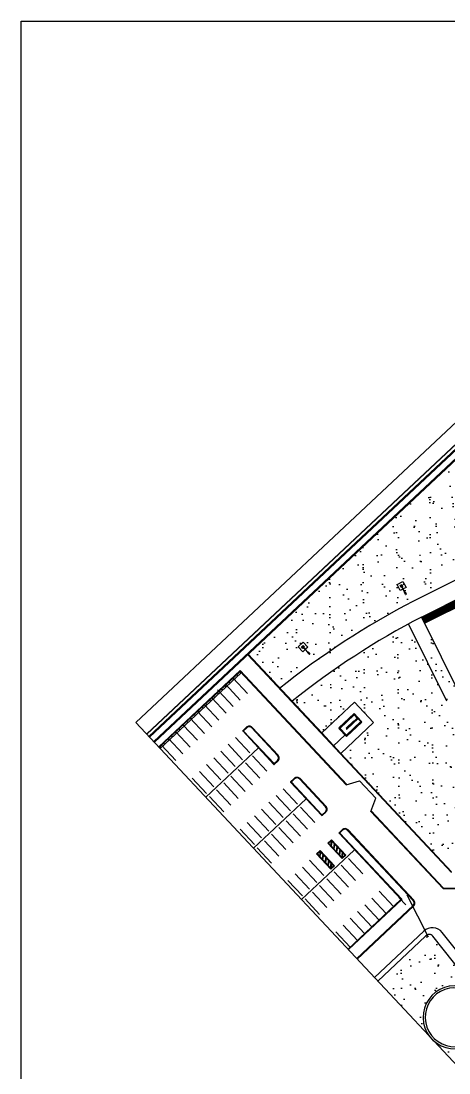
# Model space of a CAD drawing. Header units: metres. Extents: x 399 to 2240, y -1398 to 399.
# Drawn here: x 1796.3 to 1898.3, y -1249.5 to -999.3 of the extents above; entities that cross this region are included whole.
import ezdxf

# ---------------------------------------------------------------- set-up
doc = ezdxf.new("R2010")
doc.units = ezdxf.units.M
doc.header["$MEASUREMENT"] = 0
doc.layers.add('ARQUITETURA', color=253, linetype='CONTINUOUS')
doc.layers.add('TEXTO', color=1, linetype='CONTINUOUS')
pattern_1 = [(350.62296, (1466.5355, -762.2295), (4.08992, 4.08927), [0, -4.56, 0, -5.1, 0, -4.875]), (320.623, (1466.5355, -762.2295), (9.808834, 1.91215), [0, -2.46, 0, -4.11, 0, -1.575]), (280.623, (1464.013, -759.536), (6.39856, -6.807323), [0, -1.5, 0, -5.4, 0, -7.05]), (270.623, (1464.013, -759.536), (8.08648, -4.78256), [0, -0.75, 0, -3.54, 0, -4.05])]

msp = doc.modelspace()

# ---------------------------------------------------------------- hatches: boundary and pattern name
at = {"layer": 'ARQUITETURA'}
h = msp.add_hatch(dxfattribs=at)
h.set_pattern_fill('AR-SAND', color=116, scale=3, angle=-46.87704, style=0)
h.set_pattern_definition(pattern_1)
edge = h.paths.add_edge_path()
edge.add_line((1964.48639, -1113.34952), (1964.4572, -1112.47))
edge.add_line((1964.4572, -1112.47), (1929.85537, -1075.53922))
edge.add_line((1929.85537, -1075.53922), (1850.31385, -1150.0324))
edge.add_line((1850.31385, -1150.0324), (1856.26024, -1156.15026))
edge.add_arc((1978.16772, -1308.60414), 195.20148, 117.4826927, 128.6470587, ccw=False)
edge.add_line((1888.08601, -1135.43109), (1901.08082, -1128.96477))
edge.add_arc((1969.72385, -1271.15263), 157.89, 110.4172778, 115.7695289, ccw=False)
edge.add_arc((1969.72385, -1271.15263), 157.89, 91.9009384, 110.4172778, ccw=False)
h = msp.add_hatch(dxfattribs=at)
h.set_pattern_fill('AR-SAND', color=116, scale=3, angle=-46.87704, style=0)
h.set_pattern_definition(pattern_1)
edge = h.paths.add_edge_path()
edge.add_line((1964.9815, -1115.23628), (1961.4418, -1111.45671))
edge.add_line((1961.4418, -1111.45671), (1956.86357, -1112.2944))
edge.add_line((1956.86357, -1112.2944), (1953.40349, -1113.80485))
edge.add_line((1953.40349, -1113.80485), (1942.38007, -1115.2528))
edge.add_line((1942.38007, -1115.2528), (1915.95024, -1120.22038))
edge.add_line((1915.95024, -1120.22038), (1876.68846, -1141.43983))
edge.add_line((1876.68846, -1141.43983), (1856.60724, -1156.53268))
edge.add_line((1856.60724, -1156.53268), (1857.97366, -1157.99187))
edge.add_line((1857.97366, -1157.99187), (1883.40755, -1140.75054))
edge.add_line((1883.40755, -1140.75054), (1899.66825, -1132.03302))
edge.add_line((1899.66825, -1132.03302), (1916.65512, -1123.72588))
edge.add_line((1916.65512, -1123.72588), (1917.04313, -1124.75555))
edge.add_line((1917.04313, -1124.75555), (1937.18344, -1118.86466))
edge.add_line((1937.18344, -1118.86466), (1937.57678, -1121.12307))
edge.add_line((1937.57678, -1121.12307), (1953.13689, -1118.48642))
edge.add_line((1953.13689, -1118.48642), (1968.47298, -1117.44775))
edge.add_line((1968.47298, -1117.44775), (1953.99205, -1101.30775))
edge.add_line((1953.99205, -1101.30775), (1953.92257, -1103.42794))
edge.add_line((1953.92257, -1103.42794), (1964.85963, -1115.10615))
h = msp.add_hatch(dxfattribs=at)
h.set_pattern_fill('AR-SAND', color=116, scale=3, angle=-46.87704, style=0)
h.set_pattern_definition(pattern_1)
h.paths.add_polyline_path([(1891.75015, -1141.19289), (1888.65958, -1142.83839), (1888.58787, -1142.70664), (1881.6555, -1146.6697), (1877.84914, -1149.01359), (1869.56493, -1154.55731), (1860.87281, -1161.08749), (1867.93987, -1168.63349), (1875.75723, -1161.31228), (1880.30293, -1166.16599), (1872.48561, -1173.48724), (1898.84905, -1201.63721), (1903.51736, -1197.27793), (1907.791, -1193.57384), (1912.18555, -1190.25169), (1918.10271, -1186.32961), (1925.75543, -1182.07497), (1930.98863, -1179.63684), (1936.11326, -1177.58705), (1941.15405, -1175.87617), (1944.01433, -1175.03386), (1940.63112, -1161.34281), (1937.35274, -1148.12943), (1930.37609, -1149.86042), (1929.52982, -1147.31456), (1924.43648, -1149.12381), (1920.72343, -1150.59302), (1915.46002, -1152.90288), (1911.17207, -1154.98465), (1907.91193, -1156.60693), (1902.79234, -1159.15447), (1901.10563, -1159.99379)])
h = msp.add_hatch(dxfattribs=at)
h.set_pattern_fill('AR-SAND', color=116, scale=3, angle=-46.87704, style=0)
h.set_pattern_definition(pattern_1)
edge = h.paths.add_edge_path()
edge.add_line((1894.70644, -1241.96956), (1918.34503, -1267.20573))
edge.add_line((1918.34503, -1267.20573), (1922.82163, -1253.47732))
edge.add_arc((1921.8709, -1253.1673), 1, -18.0602856, 38.4581549)
edge.add_line((1922.65396, -1252.54536), (1915.60522, -1243.67057))
edge.add_line((1915.60522, -1243.67057), (1906.38995, -1239.41478))
edge.add_arc((1899.58118, -1236.26983), 7.5, -130.5389714, -24.7920224, ccw=False)
edge = h.paths.add_edge_path()
edge.add_line((1881.29098, -1227.64745), (1893.57527, -1240.76195))
edge.add_arc((1899.58118, -1236.26983), 7.5, 45.6590055, 216.7946331, ccw=False)
edge.add_line((1904.82313, -1230.90589), (1905.2179, -1230.59234))
edge.add_line((1905.2179, -1230.59234), (1894.42712, -1217.00611))
edge.add_arc((1893.5266, -1217.72135), 1.15, 38.4581549, 128.1120068)
edge.add_line((1892.81682, -1216.81652), (1881.29098, -1227.64745))

# ---------------------------------------------------------------- linework, layer by layer
for p, q in [((1823.65752, -1166.11892), (1971.88344, -1027.27645)), ((1826.27578, -1168.91413), (1963.40888, -1040.48414)), ((1826.24164, -1168.87768), (1956.62829, -1046.7662)), ((1826.7885, -1169.4615), (1957.15597, -1047.36821)), ((1826.92522, -1169.60747), (1957.14671, -1047.6509)), ((1827.95067, -1170.70221), (1958.17206, -1048.74573)), ((1828.08739, -1170.84818), (1958.45475, -1048.755)), ((1879.19472, -1120.65588), (1878.28236, -1121.51034)), ((1902.79424, -1130.80638), (1889.79943, -1137.27271)), ((1885.87133, -1133.34727), (1887.28755, -1132.60274)), ((1886.61586, -1134.76349), (1885.87133, -1133.34727)), ((1886.61418, -1133.57834), (1887.05675, -1133.34567)), ((1887.28942, -1133.78824), (1887.05675, -1133.34567)), ((1887.28755, -1132.60274), (1888.03208, -1134.01896)), ((1886.84685, -1134.02091), (1886.61418, -1133.57834)), ((1887.2952, -1134.40635), (1886.61586, -1134.76349)), ((1886.76273, -1133.62452), (1887.01057, -1133.49422)), ((1886.89303, -1133.87235), (1886.76273, -1133.62452)), ((1886.81338, -1133.64026), (1886.8001, -1133.64724)), ((1886.81338, -1133.64026), (1886.8064, -1133.62698)), ((1886.81338, -1133.64026), (1886.82665, -1133.63328)), ((1886.82036, -1133.65354), (1886.81338, -1133.64026)), ((1886.82662, -1133.74605), (1886.87091, -1133.72276)), ((1886.82895, -1133.75047), (1886.87324, -1133.72719)), ((1887.28942, -1133.78824), (1886.84685, -1134.02091)), ((1886.88444, -1133.56053), (1886.90763, -1133.60464)), ((1886.88887, -1133.55821), (1886.91206, -1133.60232)), ((1886.98818, -1133.82233), (1886.89303, -1133.87235)), ((1886.92205, -1133.81473), (1886.89549, -1133.82869)), ((1886.90179, -1133.80843), (1886.91575, -1133.83499)), ((1886.97614, -1133.67049), (1886.92303, -1133.69841)), ((1887.71177, -1135.19872), (1886.92303, -1133.69841)), ((1886.9901, -1133.69705), (1886.93699, -1133.72497)), ((1886.94833, -1133.68206), (1886.95276, -1133.67974)), ((1886.94833, -1133.68206), (1886.95066, -1133.68649)), ((1886.94833, -1133.68206), (1886.95508, -1133.68416)), ((1886.95276, -1133.67974), (1886.95066, -1133.68649)), ((1886.95066, -1133.68649), (1886.95508, -1133.68416)), ((1886.95276, -1133.67974), (1886.95508, -1133.68416)), ((1887.76487, -1135.1708), (1886.97614, -1133.67049)), ((1886.98155, -1133.55185), (1886.99483, -1133.54487)), ((1886.98785, -1133.53159), (1887.00181, -1133.55814)), ((1886.99483, -1133.54487), (1887.00811, -1133.53789)), ((1887.01057, -1133.49422), (1887.14086, -1133.74206)), ((1887.03017, -1133.63904), (1887.07446, -1133.61575)), ((1887.0325, -1133.64346), (1887.07679, -1133.62018)), ((1887.14086, -1133.74206), (1887.04129, -1133.79441)), ((1887.1035, -1133.71934), (1887.07695, -1133.7333)), ((1887.08324, -1133.71304), (1887.0972, -1133.7396)), ((1888.03208, -1134.01896), (1887.34831, -1134.37843)), ((1887.72959, -1135.4153), (1887.65911, -1135.249)), ((1887.66751, -1135.22199), (1887.80913, -1135.14753)), ((1887.93318, -1135.30828), (1887.72959, -1135.4153)), ((1887.89514, -1135.70038), (1887.72959, -1135.4153)), ((1887.83614, -1135.15593), (1887.93318, -1135.30828)), ((1887.93318, -1135.30828), (1888.07416, -1135.60627)), ((1888.03907, -1135.71129), (1888.00155, -1135.73102)), ((1891.68331, -1141.05858), (1902.87434, -1135.48983)), ((1891.89338, -1141.12159), (1902.94117, -1135.62412)), ((1891.97729, -1141.29022), (1903.05641, -1135.77716)), ((1892.06083, -1141.45808), (1903.13994, -1135.94502)), ((1892.14436, -1141.62595), (1903.22347, -1136.11289)), ((1892.22789, -1141.79381), (1903.307, -1136.28075)), ((1892.31142, -1141.96168), (1903.39053, -1136.44862)), ((1892.39495, -1142.12954), (1903.47407, -1136.61648)), ((1892.41839, -1142.53579), (1903.60941, -1136.96705)), ((1892.47848, -1142.29741), (1903.5576, -1136.78435)), ((1892.49035, -1142.32127), (1903.53813, -1136.8238)), ((1897.74939, -1161.1054), (1888.59271, -1142.704)), ((1891.68331, -1141.05858), (1901.10563, -1159.99379)), ((1891.75014, -1141.19287), (1891.75137, -1141.19226)), ((1892.49035, -1142.32127), (1891.89338, -1141.12159)), ((1862.34875, -1148.13909), (1863.51657, -1147.04539)), ((1863.44245, -1149.30691), (1862.34875, -1148.13909)), ((1863.12628, -1148.16472), (1863.49123, -1147.82293)), ((1863.46807, -1148.52966), (1863.12628, -1148.16472)), ((1863.28176, -1148.16981), (1863.48613, -1147.97841)), ((1863.47316, -1148.37418), (1863.28176, -1148.16981)), ((1863.34572, -1148.16129), (1863.32382, -1148.1818)), ((1863.34502, -1148.1825), (1863.32452, -1148.1606)), ((1863.37562, -1148.27003), (1863.41214, -1148.23582)), ((1863.37904, -1148.27367), (1863.41556, -1148.23947)), ((1863.38212, -1148.07582), (1863.41619, -1148.1122)), ((1863.38577, -1148.0724), (1863.41984, -1148.10878)), ((1863.49972, -1148.1575), (1863.45593, -1148.19851)), ((1864.61457, -1149.43567), (1863.45593, -1148.19851)), ((1863.48585, -1148.31092), (1863.46395, -1148.33143)), ((1863.46465, -1148.31023), (1863.48515, -1148.33212)), ((1863.83301, -1148.18788), (1863.46807, -1148.52966)), ((1863.55163, -1148.3007), (1863.47316, -1148.37418)), ((1863.47345, -1148.04167), (1863.49534, -1148.02116)), ((1863.47414, -1148.02047), (1863.49465, -1148.04237)), ((1863.47598, -1148.17604), (1863.47963, -1148.17262)), ((1863.47598, -1148.17604), (1863.4794, -1148.17968)), ((1863.47598, -1148.17604), (1863.48305, -1148.17627)), ((1863.52023, -1148.1794), (1863.47643, -1148.22041)), ((1863.47963, -1148.17262), (1863.4794, -1148.17968)), ((1863.4794, -1148.17968), (1863.48305, -1148.17627)), ((1863.47963, -1148.17262), (1863.48305, -1148.17627)), ((1863.48613, -1147.97841), (1863.67753, -1148.18278)), ((1863.83301, -1148.18788), (1863.49123, -1147.82293)), ((1864.65837, -1149.39466), (1863.49972, -1148.1575)), ((1863.51657, -1147.04539), (1864.61028, -1148.21321)), ((1863.54347, -1148.11283), (1863.57999, -1148.07863)), ((1863.54689, -1148.11648), (1863.58341, -1148.08228)), ((1863.67753, -1148.18278), (1863.59542, -1148.25968)), ((1863.63548, -1148.17079), (1863.61358, -1148.1913)), ((1863.61427, -1148.1701), (1863.62453, -1148.18104)), ((1863.62453, -1148.18104), (1863.63478, -1148.19199)), ((1864.61028, -1148.21321), (1864.04644, -1148.74126)), ((1898.84203, -1201.8493), (1850.31385, -1150.0324)), ((1867.93987, -1168.63349), (1850.42333, -1149.92986)), ((1864.00264, -1148.78228), (1863.44245, -1149.30691)), ((1864.68924, -1149.63975), (1864.57715, -1149.49812)), ((1864.57808, -1149.46985), (1864.69486, -1149.36048)), ((1864.85712, -1149.48253), (1864.68924, -1149.63975)), ((1864.92452, -1149.87067), (1864.68924, -1149.63975)), ((1864.72313, -1149.36141), (1864.85712, -1149.48253)), ((1864.85712, -1149.48253), (1865.07213, -1149.73242)), ((1865.06618, -1149.84299), (1865.03524, -1149.87197)), ((1829.10665, -1171.93632), (1848.49596, -1153.77761)), ((1829.20919, -1172.04579), (1848.48898, -1153.98966)), ((1829.20919, -1172.04579), (1848.47936, -1153.99867)), ((1848.48619, -1154.00597), (1829.21606, -1172.05312)), ((1829.48958, -1172.34513), (1848.75976, -1154.298)), ((1847.01522, -1155.93152), (1846.74183, -1155.63961)), ((1847.02252, -1155.92469), (1846.74913, -1155.63277)), ((1850.22434, -1159.2194), (1846.80421, -1155.56749)), ((1847.92758, -1155.07707), (1847.65419, -1154.78515)), ((1847.93488, -1155.07023), (1847.66149, -1154.77831)), ((1873.7214, -1180.95125), (1848.47936, -1153.99867)), ((1848.75976, -1154.298), (1848.48619, -1154.00597)), ((1873.73102, -1180.94224), (1848.48898, -1153.98966)), ((1873.89662, -1180.89955), (1848.49596, -1153.77761)), ((1843.09466, -1158.36351), (1843.8814, -1159.20228)), ((1844.27819, -1158.49495), (1844.0048, -1158.20303)), ((1844.28548, -1158.48812), (1844.0121, -1158.1962)), ((1845.19055, -1157.6405), (1844.91716, -1157.34858)), ((1845.19785, -1157.63366), (1844.92446, -1157.34174)), ((1848.53891, -1160.79786), (1845.11878, -1157.14596)), ((1848.53923, -1160.79757), (1845.11909, -1157.14566)), ((1846.10291, -1156.78604), (1845.82952, -1156.49412)), ((1846.11021, -1156.7792), (1845.83682, -1156.48728)), ((1841.5411, -1161.05833), (1841.26772, -1160.76641)), ((1841.5484, -1161.05149), (1841.27501, -1160.75957)), ((1845.16868, -1163.9542), (1841.74854, -1160.3023)), ((1842.45346, -1160.20387), (1842.18008, -1159.91195)), ((1842.46076, -1160.19703), (1842.18737, -1159.90511)), ((1843.36583, -1159.34941), (1843.09244, -1159.05749)), ((1843.37312, -1159.34258), (1843.09974, -1159.05066)), ((1846.8538, -1162.37603), (1843.43366, -1158.72413)), ((1841.73819, -1167.16698), (1838.31804, -1163.51507)), ((1838.80402, -1163.6217), (1838.53063, -1163.32978)), ((1838.81132, -1163.61486), (1838.53793, -1163.32295)), ((1839.71638, -1162.76724), (1839.44299, -1162.47532)), ((1839.72368, -1162.76041), (1839.45029, -1162.46849)), ((1843.45343, -1165.5606), (1840.03328, -1161.90869)), ((1840.62874, -1161.91278), (1840.35536, -1161.62087)), ((1840.63604, -1161.90595), (1840.36265, -1161.61403)), ((1867.93987, -1168.63349), (1875.75722, -1161.31226)), ((1875.75722, -1161.31226), (1880.30292, -1166.16601)), ((1836.06694, -1166.18507), (1835.79355, -1165.89316)), ((1836.07424, -1166.17824), (1835.80085, -1165.88632)), ((1840.02297, -1168.77335), (1836.60282, -1165.12143)), ((1836.97925, -1165.33056), (1836.70586, -1165.03864)), ((1836.98655, -1165.32373), (1836.71316, -1165.03181)), ((1837.89166, -1164.47616), (1837.61827, -1164.18424)), ((1837.89896, -1164.46932), (1837.62557, -1164.1774)), ((1871.98053, -1167.41093), (1875.62997, -1163.9931)), ((1875.66457, -1164.13917), (1872.01513, -1167.55701)), ((1872.19255, -1167.41788), (1875.62302, -1164.20512)), ((1875.65762, -1164.35119), (1872.22715, -1167.56395)), ((1873.74735, -1167.46884), (1875.57207, -1165.75992)), ((1876.40955, -1165.15407), (1873.78195, -1167.61491)), ((1873.79198, -1169.34514), (1877.44142, -1165.92731)), ((1873.79893, -1169.13312), (1877.22941, -1165.92036)), ((1877.37349, -1165.9639), (1873.83353, -1169.27919)), ((1873.84988, -1167.57832), (1875.67461, -1165.8694)), ((1876.62157, -1165.16102), (1873.88448, -1167.72439)), ((1875.67461, -1165.8694), (1875.57207, -1165.75992)), ((1875.70921, -1166.01548), (1875.60667, -1165.90599)), ((1875.62302, -1164.20512), (1877.22941, -1165.92036)), ((1875.62997, -1163.9931), (1877.44142, -1165.92731)), ((1876.40955, -1165.15407), (1875.65762, -1164.35119)), ((1876.62157, -1165.16102), (1875.66457, -1164.13917)), ((1877.47602, -1166.07338), (1877.37349, -1165.9639)), ((2020.7405, -1376.52144), (1823.65752, -1166.11892)), ((1833.32986, -1168.74845), (1833.05647, -1168.45653)), ((1833.33716, -1168.74161), (1833.06377, -1168.44969)), ((1836.59249, -1171.98611), (1833.17234, -1168.33419)), ((1834.24222, -1167.89399), (1833.96883, -1167.60207)), ((1834.24952, -1167.88715), (1833.97613, -1167.59524)), ((1835.15458, -1167.03953), (1834.88119, -1166.74761)), ((1838.30773, -1170.37973), (1834.88758, -1166.72781)), ((1835.16188, -1167.0327), (1834.88849, -1166.74078)), ((1849.11117, -1168.16389), (1856.56204, -1176.11967)), ((1849.97836, -1167.28323), (1849.11348, -1168.09321)), ((1849.32319, -1168.17083), (1856.56899, -1175.90765)), ((1850.08089, -1167.39271), (1849.3255, -1168.10016)), ((1857.43442, -1174.00108), (1851.28233, -1167.43208)), ((1857.54391, -1173.89854), (1851.39181, -1167.32955)), ((1873.79198, -1169.34514), (1871.98053, -1167.41093)), ((1872.01513, -1167.55701), (1873.82658, -1169.49121)), ((1873.79893, -1169.13312), (1872.19255, -1167.41788)), ((1872.22715, -1167.56395), (1873.83353, -1169.27919)), ((1880.30292, -1166.16601), (1872.48559, -1173.48725)), ((1873.84988, -1167.57832), (1873.74735, -1167.46884)), ((1873.78195, -1167.61491), (1873.88448, -1167.72439)), ((1877.47602, -1166.07338), (1873.82658, -1169.49121)), ((1830.59278, -1171.31182), (1830.31939, -1171.0199)), ((1830.60008, -1171.30499), (1830.32669, -1171.01307)), ((1831.50514, -1170.45736), (1831.23175, -1170.16544)), ((1831.51244, -1170.45053), (1831.23905, -1170.15861)), ((1834.87725, -1173.59249), (1831.45709, -1169.94056)), ((1832.4175, -1169.60291), (1832.14411, -1169.31099)), ((1832.4248, -1169.59607), (1832.15141, -1169.30415)), ((1850.77958, -1173.38321), (1847.36175, -1169.73377)), ((1867.93987, -1168.63349), (1872.48561, -1173.48724)), ((1873.53564, -1169.07143), (1870.66358, -1171.76122)), ((1829.68042, -1172.16628), (1829.40703, -1171.87436)), ((1829.68772, -1172.15944), (1829.41433, -1171.86752)), ((1833.16202, -1175.19887), (1829.74185, -1171.54694)), ((1852.83657, -1172.14174), (1840.29827, -1183.88431)), ((1843.93129, -1172.94652), (1847.34912, -1176.59596)), ((1845.64651, -1171.34015), (1849.06435, -1174.98959)), ((1872.48559, -1173.48725), (1898.84903, -1201.63722)), ((1842.21605, -1174.5529), (1845.63388, -1178.20234)), ((1849.74791, -1175.71948), (1853.16574, -1179.36892)), ((1851.46315, -1174.1131), (1854.88098, -1177.76254)), ((1856.63271, -1176.12198), (1857.49759, -1175.312)), ((1856.63966, -1175.90996), (1857.39505, -1175.20251)), ((1842.20341, -1181.4151), (1838.78558, -1177.76566)), ((1840.50082, -1176.15928), (1843.91865, -1179.80872)), ((1848.03269, -1177.32585), (1851.45052, -1180.97529)), ((1840.48817, -1183.02148), (1837.07034, -1179.37204)), ((1844.60221, -1180.53861), (1848.02004, -1184.18805)), ((1846.31745, -1178.93223), (1849.73528, -1182.58167)), ((1860.51596, -1180.34153), (1867.96683, -1188.29731)), ((1861.38315, -1179.46087), (1860.51828, -1180.27085)), ((1860.72798, -1180.34848), (1867.97378, -1188.08529)), ((1861.48569, -1179.57035), (1860.73029, -1180.2778)), ((1868.83922, -1186.17872), (1862.68712, -1179.60973)), ((1868.9487, -1186.07618), (1862.79661, -1179.50719)), ((1873.72169, -1180.95155), (1876.9363, -1179.99606)), ((1880.82853, -1184.1328), (1876.95123, -1179.99274)), ((1842.88698, -1182.14499), (1846.30481, -1185.79443)), ((1857.0513, -1183.51779), (1860.46914, -1187.16723)), ((1858.76654, -1181.91141), (1862.18437, -1185.56085)), ((1841.17174, -1183.75137), (1844.58957, -1187.40082)), ((1851.70413, -1196.06101), (1864.2414, -1184.31942)), ((1855.33608, -1185.12416), (1858.75391, -1188.7736)), ((1879.66953, -1187.28399), (1880.83385, -1184.13846)), ((1879.66995, -1187.28363), (1880.83386, -1184.13848)), ((1851.90561, -1188.33692), (1855.32344, -1191.98636)), ((1853.62084, -1186.73054), (1857.03867, -1190.37998)), ((1861.1527, -1187.89712), (1864.57053, -1191.54656)), ((1862.86794, -1186.29074), (1866.28577, -1189.94018)), ((1868.0375, -1188.29962), (1868.90238, -1187.48964)), ((1868.04445, -1188.08761), (1868.79984, -1187.38016)), ((1896.85105, -1205.64808), (1879.66016, -1187.29244)), ((1896.86066, -1205.63907), (1879.66977, -1187.28343)), ((1896.90226, -1205.48327), (1879.72308, -1187.14012)), ((1850.19037, -1189.9433), (1853.6082, -1193.59274)), ((1859.43748, -1189.50349), (1862.85531, -1193.15293)), ((1848.47513, -1191.54968), (1851.89296, -1195.19912)), ((1856.007, -1192.71625), (1859.42483, -1196.36569)), ((1857.72224, -1191.10987), (1861.14007, -1194.75931)), ((1872.05194, -1192.43981), (1886.80454, -1208.19212)), ((1872.80964, -1191.66168), (1872.05425, -1192.36913)), ((1872.26395, -1192.44675), (1887.01655, -1208.19906)), ((1872.91218, -1191.77117), (1872.26627, -1192.37608)), ((1889.74794, -1208.50433), (1874.11362, -1191.81054)), ((1889.85742, -1208.40179), (1874.2231, -1191.708)), ((1852.57653, -1195.92901), (1855.99436, -1199.57845)), ((1854.29177, -1194.32263), (1857.7096, -1197.97207)), ((1869.38624, -1194.86075), (1870.22553, -1194.07456)), ((1872.80446, -1198.50983), (1869.38624, -1194.86075)), ((1869.55521, -1194.86559), (1870.22023, -1194.24265)), ((1870.04352, -1195.38689), (1869.55521, -1194.86559)), ((1870.22023, -1194.24265), (1870.04352, -1195.38689)), ((1870.32423, -1194.35545), (1870.14776, -1195.49817)), ((1870.70908, -1196.0974), (1870.14776, -1195.49817)), ((1873.64333, -1197.72319), (1870.22553, -1194.07456)), ((1870.88555, -1194.95468), (1870.32423, -1194.35545)), ((1870.88555, -1194.95468), (1870.70908, -1196.0974)), ((1870.98979, -1195.06596), (1870.81332, -1196.20868)), ((1871.55111, -1195.66519), (1870.98979, -1195.06596)), ((1871.55111, -1195.66519), (1871.37465, -1196.80791)), ((1871.65535, -1195.77647), (1871.47888, -1196.91919)), ((1872.21667, -1196.3757), (1871.65535, -1195.77647)), ((1875.66895, -1196.51951), (1863.13179, -1208.261)), ((1866.72215, -1197.35577), (1867.56144, -1196.56958)), ((1870.14105, -1201.00556), (1866.72215, -1197.35577)), ((1866.89112, -1197.36061), (1867.55614, -1196.73767)), ((1867.37944, -1197.88191), (1866.89112, -1197.36061)), ((1867.55614, -1196.73767), (1867.37944, -1197.88191)), ((1867.66014, -1196.85047), (1867.48367, -1197.99319)), ((1868.045, -1198.59242), (1867.48367, -1197.99319)), ((1870.97966, -1200.21866), (1867.56144, -1196.56958)), ((1868.22146, -1197.4497), (1867.66014, -1196.85047)), ((1868.22146, -1197.4497), (1868.045, -1198.59242)), ((1868.3257, -1197.56098), (1868.14923, -1198.7037)), ((1868.88702, -1198.16021), (1868.3257, -1197.56098)), ((1868.88702, -1198.16021), (1868.71056, -1199.30293)), ((1868.99126, -1198.27149), (1868.81479, -1199.41421)), ((1869.55258, -1198.87072), (1868.99126, -1198.27149)), ((1871.37465, -1196.80791), (1870.81332, -1196.20868)), ((1872.04021, -1197.51842), (1871.47888, -1196.91919)), ((1872.21667, -1196.3757), (1872.04021, -1197.51842)), ((1872.32091, -1196.48698), (1872.14444, -1197.6297)), ((1872.70577, -1198.22893), (1872.14444, -1197.6297)), ((1872.88223, -1197.08621), (1872.32091, -1196.48698)), ((1872.70577, -1198.22893), (1872.88223, -1197.08621)), ((1872.80446, -1198.50983), (1873.64333, -1197.72319)), ((1872.81, -1198.34021), (1872.98647, -1197.19749)), ((1873.47414, -1197.71809), (1872.81, -1198.34021)), ((1873.47414, -1197.71809), (1872.98647, -1197.19749)), ((1874.29443, -1198.49155), (1877.71226, -1202.141)), ((1863.3321, -1200.53773), (1866.74993, -1204.18718)), ((1865.04734, -1198.93135), (1868.46517, -1202.58079)), ((1868.71056, -1199.30293), (1868.14923, -1198.7037)), ((1869.37612, -1200.01344), (1868.81479, -1199.41421)), ((1869.55258, -1198.87072), (1869.37612, -1200.01344)), ((1869.65682, -1198.982), (1869.48036, -1200.12472)), ((1870.04168, -1200.72395), (1869.48036, -1200.12472)), ((1870.21814, -1199.58123), (1869.65682, -1198.982)), ((1870.04168, -1200.72395), (1870.21814, -1199.58123)), ((1870.14021, -1201.00467), (1870.97966, -1200.21866)), ((1870.14592, -1200.83523), (1870.32238, -1199.69251)), ((1870.81005, -1200.21311), (1870.14592, -1200.83523)), ((1870.81005, -1200.21311), (1870.32238, -1199.69251)), ((1872.57919, -1200.09794), (1875.99703, -1203.74738)), ((1861.61686, -1202.14411), (1865.03469, -1205.79356)), ((1869.14873, -1203.31068), (1872.56657, -1206.96013)), ((1870.86397, -1201.7043), (1874.2818, -1205.35374)), ((1859.90162, -1203.7505), (1863.31945, -1207.39994)), ((1867.4335, -1204.91706), (1870.85133, -1208.56651)), ((1896.85105, -1205.64808), (1900.99581, -1205.69738)), ((1896.93712, -1205.49906), (1901.0409, -1205.54791)), ((1864.00302, -1208.12983), (1867.42085, -1211.77927)), ((1865.71826, -1206.52344), (1869.13609, -1210.17289)), ((1886.80223, -1208.26279), (1874.19527, -1220.07218)), ((1886.73792, -1208.32303), (1874.19527, -1220.07218)), ((1887.01424, -1208.26973), (1874.29781, -1220.18166)), ((1879.88513, -1207.89896), (1883.29911, -1211.54429)), ((1881.60037, -1206.29258), (1885.01418, -1209.93773)), ((1886.37712, -1207.82598), (1887.95059, -1209.50353)), ((1888.22599, -1207.13697), (1893.31143, -1217.10395)), ((1876.2839, -1222.30197), (1889.70857, -1209.70577)), ((1876.38609, -1222.41106), (1889.82502, -1209.80053)), ((1878.16991, -1209.50533), (1881.58406, -1213.15084)), ((1874.73943, -1212.71809), (1878.15376, -1216.36379)), ((1876.45467, -1211.11171), (1879.86899, -1214.75741)), ((1871.30896, -1215.93085), (1874.72384, -1219.57714)), ((1873.02419, -1214.32447), (1876.4389, -1217.97058)), ((1892.24835, -1215.77265), (1880.48622, -1226.7883)), ((1892.6676, -1216.95674), (1881.29098, -1227.64745)), ((1905.2179, -1230.59234), (1894.42712, -1217.00611)), ((1924.34499, -1250.96831), (1896.64824, -1216.09648))]:
    msp.add_line(p, q, dxfattribs=at)
for centre, radius in [((1897.63614, -1102.04838), 0.025), ((1894.26406, -1105.20646), 0.025), ((1895.9501, -1103.62742), 0.025), ((1890.89197, -1108.36454), 0.025), ((1892.57801, -1106.7855), 0.025), ((1889.20593, -1109.94357), 0.025), ((1885.83385, -1113.10165), 0.025), ((1887.51989, -1111.52261), 0.025), ((1884.1478, -1114.68069), 0.025), ((1880.77572, -1117.83877), 0.025), ((1882.46176, -1116.25973), 0.025), ((1877.40363, -1120.99684), 0.025), ((1879.08968, -1119.4178), 0.025), ((1875.71759, -1122.57588), 0.025), ((1872.34551, -1125.73396), 0.025), ((1874.03155, -1124.15492), 0.025), ((1870.65947, -1127.31299), 0.025), ((1867.28738, -1130.47107), 0.025), ((1868.97342, -1128.89203), 0.025), ((1865.60134, -1132.05011), 0.025), ((1862.22925, -1135.20819), 0.025), ((1863.9153, -1133.62915), 0.025), ((1886.81338, -1133.64026), 0.01), ((1886.90877, -1133.82171), 0.01), ((1886.99483, -1133.54487), 0.01), ((1887.09022, -1133.72632), 0.01), ((1858.85717, -1138.36626), 0.025), ((1860.54321, -1136.78722), 0.025), ((1857.17113, -1139.9453), 0.025), ((1853.79904, -1143.10338), 0.025), ((1855.48509, -1141.52434), 0.025), ((1852.113, -1144.68241), 0.025), ((1848.74092, -1147.84049), 0.025), ((1850.42696, -1146.26145), 0.025), ((1863.33477, -1148.17155), 0.01), ((1863.4749, -1148.32118), 0.01), ((1863.4844, -1148.03142), 0.01), ((1863.62453, -1148.18104), 0.01), ((1845.36883, -1150.99857), 0.025), ((1847.05487, -1149.41953), 0.025), ((1843.68279, -1152.57761), 0.025), ((1840.31071, -1155.73568), 0.025), ((1841.99675, -1154.15664), 0.025), ((1838.62466, -1157.31472), 0.025), ((1835.25258, -1160.4728), 0.025), ((1836.93862, -1158.89376), 0.025), ((1833.56654, -1162.05183), 0.025), ((1830.19445, -1165.20991), 0.025), ((1831.88049, -1163.63087), 0.025), ((1826.82237, -1168.36799), 0.025), ((1828.50841, -1166.78895), 0.025)]:
    msp.add_circle(centre, radius, dxfattribs=at)
for centre, radius, start, end in [((1886.95171, -1133.68311), 0.09, 315.5231277, 276.5630883), ((1886.9518, -1133.68329), 0.081, 317.5783274, 274.0761571), ((1887.67682, -1135.23969), 0.02, 117.7315371, 207.7315371), ((1887.81844, -1135.16524), 0.02, 27.7315371, 117.7315371), ((1887.96432, -1135.6602), 0.08, 210.1442581, 297.7315371), ((1888.00184, -1135.64048), 0.08, 297.7315371, 25.3188161), ((1979.88114, -1310.44575), 195.20148, 117.4826927, 128.6912207), ((1979.88114, -1310.44575), 190.97348, 117.5054406, 128.5477595), ((1979.88114, -1310.44575), 190.82348, 117.5054406, 117.5062662), ((1863.47951, -1148.17615), 0.09, 330.9145506, 291.9545112), ((1863.47965, -1148.1763), 0.081, 332.9697503, 289.46758), ((1864.59175, -1149.48445), 0.02, 133.12296, 223.12296), ((1864.70853, -1149.37508), 0.02, 43.12296, 133.12296), ((1864.98056, -1149.81357), 0.08, 225.5356811, 313.12296), ((1865.01149, -1149.7846), 0.08, 313.12296, 40.710239), ((1849.14766, -1168.12971), 0.05, 133.12296, 223.12296), ((1849.35968, -1168.13666), 0.05, 133.12296, 223.12296), ((1850.66192, -1168.01312), 1, 43.12296, 133.12296), ((1850.66192, -1168.01312), 0.85, 43.12296, 133.12296), ((1856.60548, -1175.87347), 0.05, 223.12296, 313.12296), ((1856.81402, -1174.58211), 0.85, 313.12296, 43.12296), ((1856.81402, -1174.58211), 1, 313.12296, 43.12296), ((1856.59853, -1176.08549), 0.05, 223.12296, 313.12296), ((1860.55245, -1180.30735), 0.05, 133.12296, 223.12296), ((1860.76447, -1180.3143), 0.05, 133.12296, 223.12296), ((1862.06672, -1180.19076), 1, 43.12296, 133.12296), ((1862.06672, -1180.19076), 0.85, 43.12296, 133.12296), ((1868.00332, -1188.26313), 0.05, 223.12296, 313.12296), ((1868.01027, -1188.05111), 0.05, 223.12296, 313.12296), ((1868.21881, -1186.75975), 0.85, 313.12296, 43.12296), ((1868.21881, -1186.75975), 1, 313.12296, 43.12296), ((1872.08843, -1192.40563), 0.05, 133.12296, 223.12296), ((1872.30045, -1192.41258), 0.05, 133.12296, 223.12296), ((1873.49321, -1192.39157), 1, 43.12296, 133.12296), ((1873.49321, -1192.39157), 0.85, 43.12296, 133.12296), ((1896.93876, -1205.44909), 0.05, 223.12296, 268.1199786), ((1886.76805, -1208.2263), 0.05, 313.1290739, 43.12296), ((1886.98005, -1208.23324), 0.05, 313.1290739, 43.12296), ((1889.12754, -1209.08536), 0.85, 313.12296, 43.12296), ((1889.12754, -1209.08536), 1, 313.12296, 43.12296), ((1894.29905, -1217.96231), 3, 38.4581549, 133.12296), ((1893.5266, -1217.72135), 1.15, 38.4581549, 138.3273204), ((1899.58118, -1236.26983), 7.5, 45.6590055, 335.2079776), ((1899.58118, -1236.26983), 7, 46.1763794, 335.2077218)]:
    msp.add_arc(centre, radius, start, end, dxfattribs=at)
at = {"layer": 'TEXTO'}
msp.add_lwpolyline([(1796.30348, -999.29238), (2240.36093, -999.29238), (2240.36093, -1397.90271), (1796.30348, -1397.90271)], close=True, dxfattribs=at)

doc.saveas('drawing.dxf')
